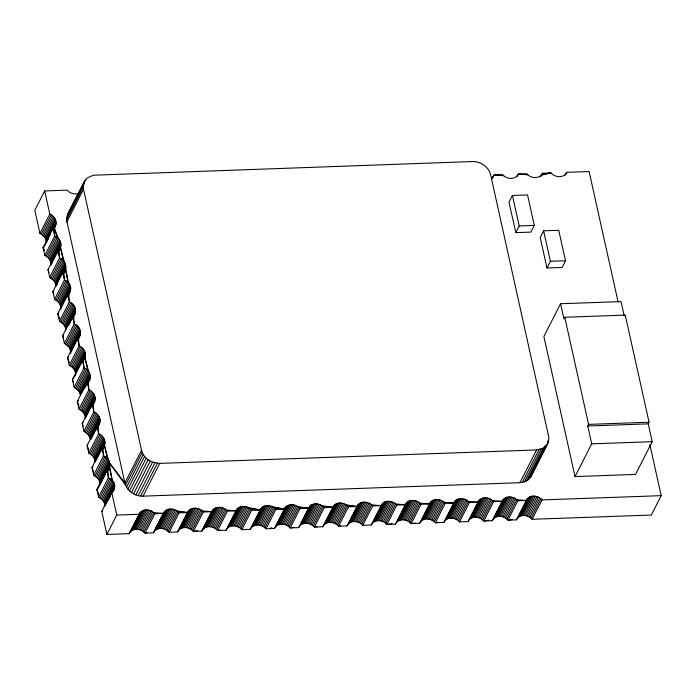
<?xml version="1.0" encoding="UTF-8"?>
<svg xmlns="http://www.w3.org/2000/svg" width="696" height="696" viewBox="0 0 696 696"><rect width="100%" height="100%" fill="white"/><g stroke="black" fill="none" stroke-linecap="round" stroke-linejoin="round"><path stroke-width="1.04" d="M66.538 219.84L67.921 213.82L84.599 181.082L87.27 177.924L93.247 175.235L472.445 161.542C480.475 161.307 488.688 166.753 490.619 174.731L548.953 437.845L547.569 443.865L530.891 476.603L528.221 479.762L524.436 481.858L519.912 482.702L143.045 496.144C135.007 496.378 126.802 490.932 124.871 482.946L66.538 219.84L83.216 187.102L84.599 181.082M52.983 230.237C58.072 225.26 56.472 216.456 49.807 214.029L44.675 190.948L67.068 190.147C70.009 193.471 75.09 195.037 79.248 193.201M58.046 252.048C62.953 247.028 61.265 238.397 54.697 236.005L52.983 228.297L55.506 225.452M56.011 286.317L55.654 283.672L54.392 281.132L64.267 261.748L60.395 247.428L57.872 250.273L59.586 257.972C66.155 260.374 67.834 269.004 62.936 274.024M60.717 309.563C61.692 305.205 58.473 300.985 54.601 299.332L52.887 291.633L62.762 272.249L65.285 269.404L68.217 282.567C72.149 286.247 70.87 292.181 67.825 295.991M72.541 318.142C77.621 313.156 76.029 304.361 69.365 301.925L67.651 294.225L70.174 291.38M70.487 353.516L76.316 341.162M77.43 340.109C82.511 335.133 80.919 326.328 74.246 323.901L72.541 316.202L75.064 313.357M75.377 375.492C76.351 371.133 73.141 366.914 69.261 365.261L67.547 357.561L77.421 338.178L79.953 335.333M82.311 362.085C87.4 357.109 85.799 348.305 79.135 345.877L77.421 338.178M87.374 383.896C92.272 378.876 90.593 370.246 84.025 367.853L82.311 360.145L84.834 357.3L88.705 371.62L78.831 391.004L80.388 394.876L90.271 375.492M92.263 405.872C97.162 400.853 95.483 392.222 88.914 389.821L87.2 382.121L89.723 379.276M97.153 427.84C102.051 422.829 100.372 414.198 93.803 411.797L92.09 404.098L94.612 401.253M102.034 449.816C106.94 444.805 105.261 436.175 98.693 433.773L96.979 426.074L99.502 423.229M109.881 464.702L99.998 484.094L99.65 481.449L98.38 478.909L108.254 459.517L104.391 445.205L101.868 448.05L103.573 455.75C110.246 458.177 111.839 466.981 106.758 471.966M112.587 492.089C116.919 487.339 114.109 479.814 108.463 477.726L106.749 470.026L109.281 467.181L112.204 480.344L102.329 499.728L104.008 502.12L104.835 504.748L114.709 485.364M530.891 476.603L548.404 441.977M44.675 190.948L34.8 210.331L39.933 233.412C43.43 234.935 46.362 238.406 46.232 242.365M39.933 233.412L49.807 214.029M41.299 234.117L51.182 214.733M42.56 235.004L52.435 215.621M43.674 236.031L53.548 216.647M44.614 237.179L54.488 217.796M45.353 238.424L55.236 219.04M45.884 239.72L55.758 220.336M46.18 241.051L56.054 221.667M60.996 244.957L51.121 264.341C51.243 260.374 48.32 256.911 44.822 255.389L43.108 247.68L52.983 228.297M46.702 241.442L50.469 234.056M52.818 229.445L56.106 222.981M44.614 245.966L48.372 238.58M52.609 230.272L54.018 227.505L58.438 238.624L48.563 258.007M53.105 229.793L55.924 224.26M44.822 255.389L54.697 236.005L54.018 227.505L57.324 237.588L47.45 256.981M46.188 256.093L56.072 236.71M67.086 215.699L83.772 182.961M69.583 211.166L85.782 179.385M66.625 217.726L83.302 184.988M66.825 221.998L83.511 189.251L83.216 187.102M49.503 259.156L59.377 239.772M50.242 260.4L60.117 241.016M50.764 261.696L60.648 242.312M51.06 263.027L60.944 243.644M54.392 281.132L49.712 277.356L47.998 269.656L57.872 250.273M50.912 265.167L51.852 263.323M57.028 253.17L58.908 249.481L59.586 257.972L49.712 277.356M57.994 251.769L60.813 246.227M51.078 278.069L60.952 258.686M52.339 278.948L62.214 259.565M53.453 279.983L63.327 260.6L60.395 247.428M55.132 282.376L65.006 262.984M55.654 283.672L65.537 264.289M55.95 285.003L65.833 265.611M56.48 285.395L57.42 283.55M62.596 273.397L65.885 266.933M62.388 274.224L63.797 271.449L64.476 279.949L54.601 299.332M62.762 274.189L65.702 268.204L68.217 282.567L58.333 301.96M55.967 300.046L65.842 280.662L64.476 279.949L62.762 272.249M57.22 300.924L67.103 281.541L65.842 280.662M59.273 303.108L69.156 283.724M60.021 304.343L69.896 284.96M60.543 305.648L70.418 286.265M60.839 306.971L70.714 287.587M67.651 294.225L57.768 313.609L59.482 321.308C62.988 322.84 65.911 326.302 65.781 330.269M60.9 308.293L70.774 288.91M66.799 297.122L68.686 293.425L69.365 301.925L59.482 321.308M67.773 295.722L70.592 290.18M67.651 296.165L69.53 292.468M60.857 322.022L70.731 302.638M62.109 322.9L71.992 303.517M63.223 323.927L73.106 304.543M64.162 325.084L74.046 305.692M64.911 326.32L74.785 306.936M65.433 327.625L75.307 308.241M65.728 328.947L75.603 309.563M72.541 316.202L62.657 335.585L64.371 343.285L69.052 347.052L70.618 350.923L80.492 331.54M68.138 325.65L75.664 310.886M68.869 324.632L73.567 315.401L74.246 323.901L64.371 343.285M71.714 319.542L75.481 312.156M65.746 343.998L75.62 324.614M66.999 344.877L76.873 325.493M68.112 345.903L77.987 326.52M69.052 347.052L78.926 327.668M69.791 348.296L79.675 328.912M70.322 349.601L80.197 330.217M77.256 339.317L80.553 332.853M76.577 341.066L78.457 337.377L79.135 345.877L69.261 365.261M77.543 339.665L80.371 334.132M70.627 365.974L80.51 346.582M71.888 366.853L81.763 347.469M73.002 367.88L82.876 348.496M73.941 369.028L83.816 349.644M74.681 370.272L84.564 350.888M75.212 371.568L85.086 352.185M75.507 372.899L85.382 353.516M82.311 360.145L72.436 379.529L74.15 387.237L78.831 391.004M75.559 374.213L85.434 354.829M74.881 375.97L72.436 379.529L73.463 382.339M81.467 363.042L83.346 359.353L84.025 367.853L74.15 387.237M82.433 361.642L85.251 356.108M75.516 387.942L85.399 368.558M76.778 388.829L86.652 369.445M77.891 389.856L87.766 370.472L84.834 357.3M79.57 392.248L89.445 372.865M80.092 393.545L89.975 374.161M87.2 382.121L77.326 401.505L79.039 409.213C82.537 410.736 85.46 414.198 85.338 418.165L95.213 398.782M84.207 388.803L90.323 376.806M85.417 386.863L88.235 381.33L88.914 389.821L79.039 409.213M86.382 385.462L90.141 378.085M80.405 409.918L90.28 390.534M81.667 410.805L91.541 391.413M92.655 392.448L82.781 411.832L82.328 409.805M83.72 412.98L93.595 393.597M84.46 414.224L94.334 394.841M84.982 415.521L94.865 396.137M85.277 416.852L95.152 397.459M92.09 404.098L82.215 423.481L83.929 431.181L88.601 434.957L90.167 438.819L100.041 419.436M91.246 406.995L93.125 403.306L93.803 411.797L83.929 431.181M92.09 406.038L95.03 400.052M85.295 431.894L95.169 412.51M86.548 432.773L96.431 413.389M87.661 433.808L97.544 414.425M88.601 434.957L98.484 415.573M89.349 436.201L99.224 416.808M89.871 437.497L99.746 418.113M104.992 442.734L95.108 462.118C95.239 458.151 92.316 454.688 88.81 453.157L87.096 445.457L96.979 426.074M90.698 439.22L100.102 420.758M90.959 439.124L98.014 425.273L98.693 433.773L88.81 453.157M96.152 429.415L99.919 422.028M96.979 428.014L98.858 424.316M90.184 453.87L100.059 434.487M91.437 454.749L101.32 435.365M92.551 455.776L102.434 436.392M93.49 456.933L103.373 437.549M94.238 458.168L104.113 438.785M94.76 459.473L104.635 440.09M95.056 460.796L104.931 441.412M101.868 448.05L91.985 467.434L93.699 475.133L98.38 478.909M101.016 450.947L102.895 447.25L103.573 455.75L93.699 475.133M101.981 449.546L104.809 444.005M101.868 449.99L103.748 446.293M95.074 475.847L104.948 456.463M96.326 476.725L106.201 457.342M97.44 477.752L107.314 458.368L104.391 445.205M99.119 480.144L109.002 460.761M99.65 481.449L109.524 462.066M99.946 482.772L109.82 463.388L124.871 482.946L141.549 450.208L83.511 189.251M106.749 470.026L96.874 489.41L98.588 497.109L102.329 499.728M105.435 473.845L97.91 488.609L96.874 489.41L98.588 494.082M106.375 471.992L107.784 469.226L108.463 477.726L98.588 497.109M106.871 471.523L109.698 465.981L112.204 480.344M99.954 497.823L109.838 478.439M101.216 498.701L111.09 479.318M103.269 500.876L113.144 481.493M104.008 502.12L113.892 482.737M104.539 503.425L114.414 484.033M649.89 444.814L661.2 495.656L542.027 499.911C538.234 495.204 529.091 494.273 526.307 500.467L517.833 500.772C514.039 496.065 504.896 495.134 502.112 501.329L493.629 501.633C489.845 496.927 480.701 495.996 477.917 502.199L469.435 502.495C465.65 497.788 456.498 496.857 453.722 503.06L445.24 503.365C441.447 498.658 432.303 497.727 429.519 503.921L421.045 504.226C417.252 499.519 408.108 498.588 405.324 504.783L396.842 505.087C393.057 500.38 383.914 499.45 381.13 505.644L372.647 505.948C368.863 501.242 359.71 500.311 356.935 506.514L348.452 506.81C344.659 502.103 335.515 501.172 332.731 507.375L324.258 507.68C320.465 502.973 311.321 502.042 308.537 508.237L300.054 508.541C296.27 503.834 287.126 502.903 284.342 509.098L275.86 509.402C272.075 504.696 262.923 503.765 260.147 509.959L251.665 510.264C247.872 505.557 238.728 504.626 235.953 510.829L227.47 511.125C223.677 506.418 214.533 505.487 211.749 511.69L203.275 511.995C199.482 507.288 190.339 506.357 187.555 512.552L179.072 512.856C175.288 508.15 166.144 507.219 163.36 513.413L154.877 513.718C151.258 509.394 143.306 508.123 139.748 513.161L129.282 533.658L106.897 534.458L101.764 511.386L111.638 491.994L114.161 489.157M104.887 506.062L114.762 486.678M107.967 500.433L110.325 495.813M111.264 493.969L112.674 491.202M112.7 491.646L114.579 487.957M141.549 450.208L142.219 452.348L125.532 485.086L109.82 463.388M126.559 487.165L143.237 454.427L142.219 452.348M127.907 489.123L144.585 456.385L143.237 454.427M106.897 534.458L116.771 515.075L111.638 491.994M129.552 490.915L146.238 458.177L144.585 456.385M131.457 492.498L148.144 459.76L146.238 458.177M133.58 493.838L150.258 461.091L148.144 459.76M135.851 494.891L152.528 462.153L159.732 463.397L536.599 449.955L543.124 448.215L547.569 443.865M138.226 495.639L154.912 462.892M140.644 496.057L157.331 463.318M143.045 496.144L159.732 463.397M129.282 533.658L139.748 513.161M129.874 532.544L140.549 512.16M130.674 531.553L131.657 530.709L141.54 511.325M131.657 530.709L132.814 530.048L142.697 510.664M132.814 530.048L134.111 529.578L143.985 510.194M134.111 529.578L135.502 529.317L145.377 509.933M135.502 529.317L136.964 529.264L146.839 509.881M136.964 529.264L138.452 529.421L148.326 510.038M138.452 529.421L139.931 529.795L149.805 510.412M139.931 529.795L141.358 530.361L151.241 510.977M163.943 512.291L153.485 532.797L145.003 533.101L142.706 531.118L152.581 511.734M143.933 532.04L153.807 512.656L163.36 513.413L153.485 532.797M154.877 513.718L145.003 533.101L147.013 532.788M154.068 531.674L164.743 511.299M154.869 530.683L155.861 529.847L165.735 510.464M155.861 529.847L157.009 529.186L166.892 509.803M157.009 529.186L158.305 528.716L168.18 509.333M158.305 528.716L159.697 528.455L169.572 509.063M159.697 528.455L161.159 528.403L171.033 509.011M161.159 528.403L162.647 528.56L172.521 509.176M162.647 528.56L164.126 528.934L174 509.55M164.126 528.934L165.552 529.499L175.435 510.116M166.901 530.256L176.775 510.873L187.555 512.552L177.68 531.935L169.198 532.24L165.552 529.499M168.127 531.178L178.002 511.795L187.555 512.552M169.198 532.24L179.072 512.856M177.68 531.935L188.146 511.43M178.263 530.813L188.938 510.438M179.063 529.821L180.055 528.986L189.93 509.603M180.055 528.986L181.212 528.325L191.087 508.941M181.212 528.325L182.5 527.855L192.374 508.472M182.5 527.855L183.892 527.585L193.775 508.202M183.892 527.585L185.353 527.533L195.237 508.15M185.353 527.533L186.841 527.698L196.724 508.315M186.841 527.698L188.32 528.064L198.203 508.68M188.32 528.064L189.756 528.638L199.63 509.255M212.341 510.568L201.875 531.074L193.392 531.379L191.096 529.395L200.979 510.011M192.322 530.317L202.197 510.934L211.749 511.69L201.875 531.074M203.275 511.995L193.392 531.379L197.42 530.743M202.458 529.952L213.141 509.576M203.258 528.96L204.25 528.125L214.124 508.733M204.25 528.125L205.407 527.455L215.281 508.071M205.407 527.455L206.695 526.994L216.578 507.602M206.695 526.994L208.095 526.724L217.97 507.34M208.095 526.724L209.557 526.672L219.431 507.288M209.557 526.672L211.045 526.837L220.919 507.454M211.045 526.837L212.524 527.203L222.398 507.819M212.524 527.203L213.95 527.777L223.825 508.393M661.2 495.656L651.326 515.04L532.144 519.294C528.36 514.588 519.216 513.657 516.432 519.851L507.95 520.156C504.165 515.449 495.021 514.518 492.237 520.712L483.755 521.017C479.962 516.31 470.818 515.379 468.043 521.582L459.56 521.878C455.767 517.18 446.623 516.249 443.839 522.444L435.365 522.748C431.572 518.042 422.428 517.111 419.644 523.305L411.162 523.61C407.377 518.903 398.234 517.972 395.45 524.166L386.967 524.471C383.183 519.764 374.03 518.833 371.255 525.028L362.773 525.332C358.979 520.625 349.836 519.695 347.052 525.898L338.578 526.193C334.785 521.495 325.641 520.565 322.857 526.759L314.375 527.063C310.59 522.357 301.446 521.426 298.662 527.62L290.18 527.925C286.395 523.218 277.243 522.287 274.468 528.481L265.985 528.786C262.192 524.079 253.048 523.148 250.264 529.343L241.79 529.647C237.997 524.941 228.853 524.01 226.07 530.213L217.587 530.509L215.299 528.534L225.173 509.15M216.517 529.447L226.4 510.064L235.953 510.829M227.47 511.125L217.587 530.509L220.615 530.039M226.07 530.213L236.536 509.707M227.462 528.099L237.336 508.715M228.445 527.255L238.328 507.871M229.602 526.594L239.476 507.21M230.898 526.124L240.773 506.74M232.29 525.863L242.165 506.479M233.752 525.811L243.626 506.427M235.239 525.976L245.114 506.584M236.718 526.341L246.593 506.958M238.145 526.915L248.02 507.532L260.147 509.959L250.595 509.202L240.712 528.586M239.494 527.664L249.368 508.28L260.147 509.959M251.665 510.264L241.79 529.647L243.8 529.334M250.264 529.343L260.73 508.846M251.656 527.237L261.531 507.845M252.648 526.393L262.522 507.01M253.796 525.732L263.68 506.349M255.093 525.263L264.967 505.879M256.485 525.002L266.359 505.618M257.946 524.949L267.821 505.566M259.434 525.106L269.308 505.722M260.913 525.48L270.788 506.096M262.34 526.045L272.223 506.662L284.342 509.098L274.79 508.341L264.915 527.725M263.688 526.802L273.563 507.419L284.342 509.098M265.985 528.786L275.86 509.402M274.468 528.481L284.925 507.976M275.851 526.367L285.725 506.984M276.843 525.532L286.717 506.149M278 524.871L287.874 505.487M279.287 524.401L289.162 505.018M280.679 524.14L290.563 504.748M282.141 524.088L292.015 504.696M283.629 524.245L293.512 504.861M285.108 524.619L294.991 505.235M286.543 525.184L296.418 505.801M287.883 525.941L297.757 506.558L308.537 508.237L298.984 507.48L289.11 526.863M300.054 508.541L290.18 527.925L294.208 527.29M298.662 527.62L309.128 507.114M300.046 525.506L309.92 506.123M301.037 524.671L310.912 505.287M302.195 524.01L312.069 504.626M303.482 523.54L313.365 504.156M304.883 523.27L314.757 503.887M306.336 523.218L316.219 503.834M307.832 523.383L317.707 504M309.302 523.749L319.186 504.365M310.738 524.323L320.612 504.939M312.078 525.08L321.961 505.696L332.731 507.375L323.179 506.618L313.304 526.002M324.258 507.68L314.375 527.063L317.402 526.585M491.802 178.872L494.125 174.913L502.608 174.618C506.392 179.316 515.545 180.247 518.32 174.052L526.802 173.748C530.596 178.454 539.739 179.385 542.515 173.191L550.997 172.886C554.79 177.593 563.934 178.524 566.718 172.33L589.103 171.529L618.083 301.812M492.124 178.802L494.125 174.913L503.678 175.679M322.857 526.759L333.323 506.253M324.24 524.645L334.124 505.261M325.232 523.81L335.115 504.417M326.389 523.14L336.264 503.756M327.685 522.679L337.56 503.286M329.077 522.409L338.952 503.025M330.539 522.357L340.414 502.973M332.027 522.522L341.901 503.138M333.506 522.887L343.38 503.504M334.933 523.462L344.807 504.078M336.281 524.218L346.156 504.835L356.935 506.514L347.382 505.748L337.499 525.132M348.452 506.81L338.578 526.193L340.588 525.88M516.91 176.819L518.32 174.052L527.872 174.809M512.413 195.472L509.011 202.144L515.797 232.638L530.918 232.099L534.319 225.417L527.533 194.932L512.413 195.472L519.199 225.956L515.797 232.638M347.052 525.898L357.518 505.392M348.444 523.784L358.318 504.4M349.427 522.94L359.31 503.556M350.584 522.278L360.467 502.895M351.88 521.809L361.755 502.425M353.272 521.548L363.147 502.164M354.734 521.495L364.608 502.112M356.221 521.661L366.096 502.268M357.7 522.026L367.575 502.642M359.127 522.6L369.01 503.217M360.476 523.348L370.35 503.965M361.702 524.271L371.577 504.887L381.13 505.644M362.773 525.332L372.647 505.948M540.635 176.88L542.515 173.191M371.255 525.028L381.712 504.53M372.638 522.922L382.513 503.53M373.63 522.078L383.505 502.695M374.787 521.417L384.662 502.033M376.075 520.947L385.949 501.564M377.467 520.686L387.35 501.303M378.928 520.634L388.803 501.25M380.416 520.791L390.299 501.407M381.895 521.165L391.77 501.781M383.331 521.73L393.205 502.347M384.671 522.487L394.545 503.104M385.897 523.409L395.772 504.026L405.324 504.783M396.842 505.087L386.967 524.471L392.005 523.679M565.187 175.296L566.718 172.33M543.611 230.828L540.209 237.501L546.986 267.995L562.116 267.455L565.517 260.774L558.731 230.289L543.611 230.828L550.388 261.313L546.986 267.995M395.45 524.166L405.916 503.66M396.833 522.052L406.708 502.669M397.825 521.217L407.699 501.833M398.982 520.556L408.856 501.172M400.27 520.086L410.153 500.702M401.67 519.825L411.545 500.433M403.123 519.773L413.006 500.38M404.611 519.929L414.494 500.546M406.09 520.303L415.973 500.92M407.525 520.869L417.4 501.485M408.865 521.626L418.748 502.242M410.092 522.548L419.966 503.165L429.519 503.921M421.045 504.226L411.162 523.61L415.199 522.974M419.644 523.305L430.111 502.799M421.028 521.191L430.911 501.807M422.02 520.356L431.894 500.972M423.177 519.695L433.051 500.311M424.473 519.225L434.348 499.841M425.865 518.955L435.74 499.571M427.327 518.903L437.201 499.519M428.814 519.068L438.689 499.685M430.293 519.433L440.168 500.05M431.72 520.008L441.595 500.624M433.069 520.765L442.943 501.381M434.287 521.687L444.17 502.303L453.722 503.06M445.24 503.365L435.365 522.748L438.384 522.27M443.839 522.444L454.305 501.938M445.231 520.33L455.106 500.946M446.214 519.494L456.098 500.102M447.371 518.825L457.255 499.441M448.668 518.363L458.542 498.971M450.06 518.094L459.934 498.71M560.558 303.752L543.872 336.49L575.035 476.586L635.526 474.428L652.204 441.682L648.237 423.855L649.072 422.228L625.243 315.097L564.752 317.254L563.917 318.89L560.558 303.752L621.049 301.594L624.19 315.723M451.521 518.042L461.396 498.658M453.009 518.207L462.883 498.823M454.488 518.572L464.363 499.189M455.915 519.146L465.798 499.763M457.263 519.903L467.138 500.52M458.49 520.817L468.365 501.433L477.917 502.199M459.56 521.878L469.435 502.495M468.043 521.582L478.5 501.077M469.426 519.468L479.3 500.085M470.418 518.624L480.292 499.241M471.575 517.963L481.449 498.58M472.862 517.493L482.737 498.11M474.254 517.232L484.129 497.849M475.716 517.18L485.59 497.797M477.204 517.346L487.078 497.953M478.683 517.711L488.557 498.327M480.11 518.285L489.993 498.902M481.458 519.033L491.332 499.65M482.685 519.956L492.559 500.572L502.112 501.329M493.629 501.633L483.755 521.017L488.792 520.225M492.237 520.712L502.703 500.215M493.621 518.607L503.495 499.215M494.612 517.763L504.487 498.38M495.769 517.102L505.644 497.718M497.057 516.632L506.932 497.248M498.449 516.371L508.332 496.988M499.911 516.319L509.794 496.935M501.398 516.476L511.282 497.092M519.912 482.702L536.599 449.955M502.877 516.85L512.761 497.466M504.313 517.415L514.187 498.032M522.244 482.45L538.922 449.703M505.653 518.172L515.536 498.788M524.436 481.858L541.123 449.12M506.879 519.094L516.754 499.711L526.307 500.467M526.446 480.962L543.124 448.215M528.221 479.762L544.898 447.023M517.833 500.772L507.95 520.156L511.978 519.52M547.395 442.847L548.866 439.959M529.708 478.3L546.395 445.553M516.432 519.851L526.898 499.345M517.815 517.737L527.698 498.353M518.807 516.902L528.682 497.518M519.964 516.241L529.839 496.857M521.252 515.771L531.135 496.387M522.653 515.51L532.527 496.118M524.114 515.458L533.989 496.065M525.602 515.614L535.476 496.231M527.081 515.988L536.955 496.605M528.508 516.554L538.382 497.17M529.856 517.311L539.731 497.927M531.074 518.233L540.957 498.849M532.144 519.294L542.027 499.911M575.035 476.586L591.713 443.839L587.746 426.013L588.581 424.386L564.752 317.254M67.921 213.82L69.095 212.123M491.75 177.871L492.742 177.028M44.135 250.49L43.108 247.68L44.144 246.889M53.923 290.841L52.887 291.633L53.914 294.434M58.803 312.808L57.768 313.609L59.482 318.281M63.693 334.785L62.657 335.585L63.684 338.387M68.582 356.761L67.547 357.561L69.261 362.233M78.361 400.713L77.326 401.505L79.039 406.177M83.25 422.69L82.215 423.481L83.242 426.283M93.02 466.633L91.985 467.434L93.699 472.105M101.764 511.386L102.799 510.586M541.131 175.305L550.997 172.886L541.932 174.313M270.013 528.151L272.032 527.838M519.199 225.956L534.319 225.417M550.388 261.313L565.517 260.774M588.581 424.386L649.072 422.228M587.746 426.013L648.237 423.855M591.713 443.839L652.204 441.682M116.771 515.075L139.165 514.274M150.258 461.091L152.528 462.153M213.95 527.777L215.299 528.534M189.756 528.638L191.096 529.395M141.358 530.361L142.706 531.118M67.103 281.541L68.217 282.567M43.108 247.68L44.413 250.473M47.998 269.656L49.025 272.467M87.096 445.457L88.81 450.129"/></g></svg>
